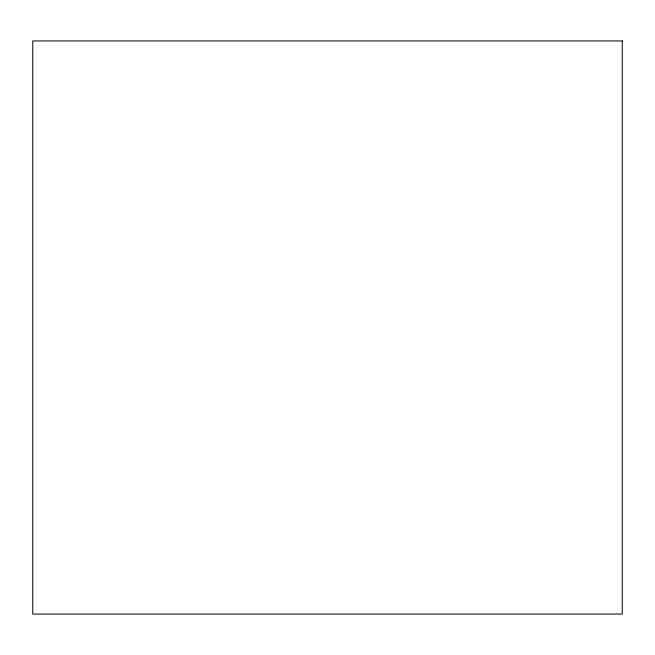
<?xml version="1.0" encoding="UTF-8"?>
<svg xmlns="http://www.w3.org/2000/svg" width="655" height="655" viewBox="0 0 655 655"><rect width="100%" height="100%" fill="white"/><g stroke="black" fill="none" stroke-linecap="round" stroke-linejoin="round"><path stroke-width="0.98" d="M622.25 40.938L32.75 40.938L32.75 614.062L622.25 614.062L622.25 40.938"/></g></svg>
